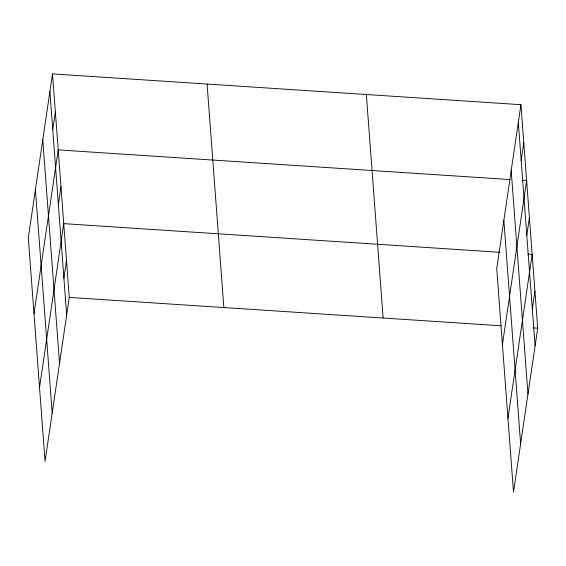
<?xml version="1.0" encoding="UTF-8"?>
<svg xmlns="http://www.w3.org/2000/svg" width="566" height="566" viewBox="0 0 566 566"><rect width="100%" height="100%" fill="white"/><g stroke="black" fill="none" stroke-linecap="round" stroke-linejoin="round"><path stroke-width="0.85" d="M52.504 73.898L28.3 237.819L45.068 461.325L69.271 297.405L52.504 73.898L520.932 104.675L537.7 328.174L513.496 492.102L496.729 268.595L520.932 104.675M52.751 129.564L55.355 111.891M34.002 313.812L58.206 149.891L510.037 179.571M58.369 204.432L60.972 186.766M39.535 387.568L63.739 223.648L499.856 252.295M63.901 278.189L66.505 260.523M521.173 160.334L523.783 142.667M502.424 344.588L526.635 180.66L522.269 180.377M526.79 235.208L529.401 217.542M507.957 418.345L532.167 254.417L527.802 254.134M532.323 308.965L534.934 291.299M69.271 297.405L501.023 325.768M533.335 327.891L537.7 328.174M518.322 122.341L535.089 345.847M511.197 170.607L527.965 394.113M503.853 220.33L520.621 443.836M366.351 94.515L383.118 318.021M207.085 84.051L223.853 307.557M49.9 91.565L66.668 315.071M42.768 139.83L59.536 363.337M35.425 189.56L52.192 413.067"/></g></svg>
